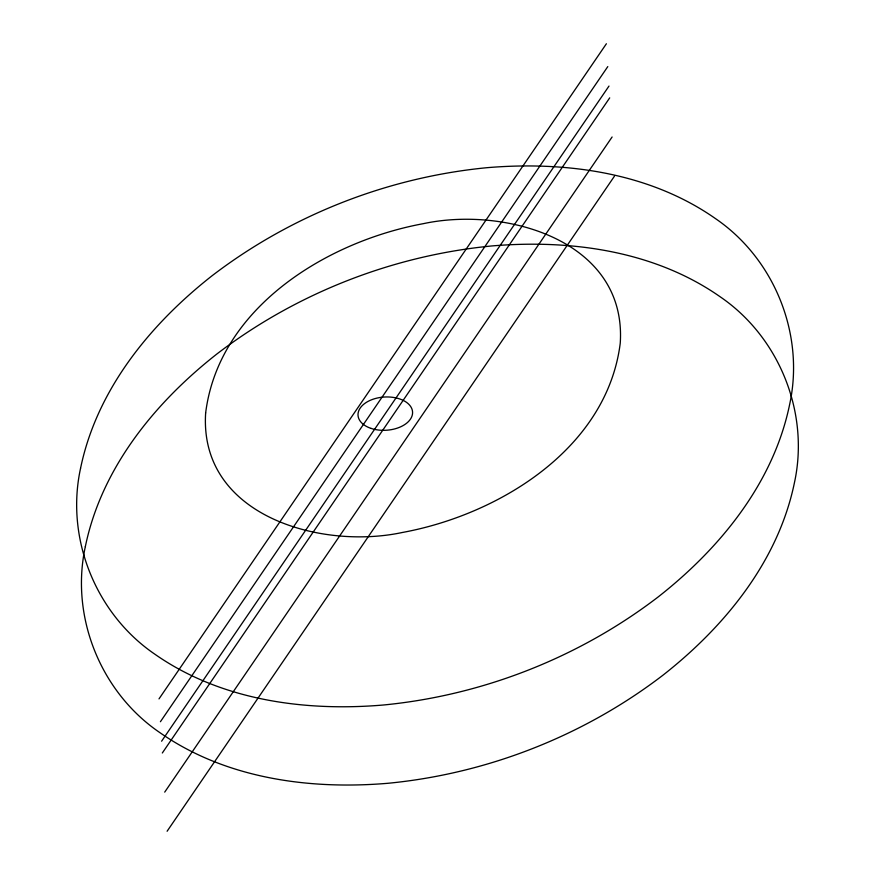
<?xml version="1.0" encoding="UTF-8"?>
<svg xmlns="http://www.w3.org/2000/svg" width="875" height="875" viewBox="0 0 875 875"><rect width="100%" height="100%" fill="white"/><g stroke="black" fill="none" stroke-linecap="round" stroke-linejoin="round"><path stroke-width="1.31" d="M159.009 698.884L606.397 43.75M160.409 721.733L607.797 66.598M161.602 741.202L608.989 86.067M162.323 752.992L609.711 97.858M164.708 792.127L612.106 136.992M167.103 831.25L614.491 176.116M205.647 412.956C198.964 515.823 320.808 549.992 402.358 532.481C498.914 514.73 607.02 448.689 620.255 343.142C626.927 240.286 505.094 206.117 423.544 223.628C326.987 241.369 218.881 307.409 205.647 412.956M80.555 468.333C65.319 538.223 95.692 613.78 154.7 654.095C220.675 700.35 304.664 711.692 383.359 705.009C482.628 695.384 578.955 657.573 658.164 596.947C720.016 548.406 773.489 483 789.655 404.392C804.891 334.491 774.517 258.945 715.52 218.63C649.545 172.375 565.556 161.033 486.85 167.705C387.581 177.341 291.255 215.141 212.056 275.767C150.205 324.319 96.731 389.725 80.555 468.333M85.345 546.58C70.109 616.481 100.483 692.027 159.48 732.353C225.455 778.597 309.444 789.95 388.15 783.267C487.419 773.631 583.745 735.831 662.944 675.205C724.795 626.653 778.269 561.247 794.445 482.65C809.681 412.748 779.308 337.203 720.3 296.877C654.325 250.633 570.336 239.28 491.641 245.963C392.372 255.598 296.045 293.398 216.836 354.025C154.984 402.577 101.511 467.983 85.345 546.58M371 428.378A27.322 16.636 -3.5 0 0 412.573 413.044A27.322 16.636 -3.5 0 0 372.302 399.492A27.322 16.636 -3.5 0 0 371 428.378"/></g></svg>
